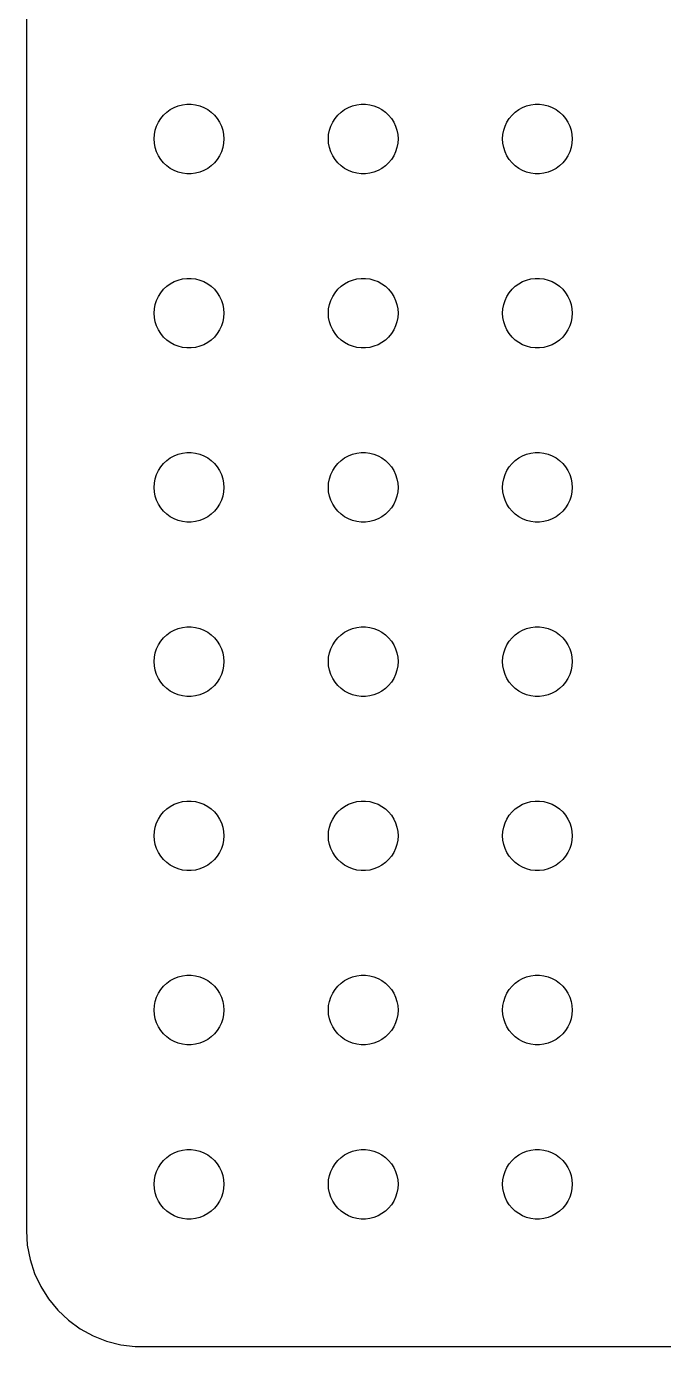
# Model space of a CAD drawing. Header units: metres. Extents: x -120 to 120, y -119 to 119.
# Drawn here: x -119.5 to -92.1, y -119.5 to -62.7 of the extents above; entities that cross this region are included whole.
import ezdxf

# ---------------------------------------------------------------- set-up
doc = ezdxf.new("R2010")
doc.units = ezdxf.units.M

msp = doc.modelspace()

# ---------------------------------------------------------------- linework, layer by layer
for p, q in [((-119.5, 114.5), (-119.5, -114.5)), ((-113.714, -66.6183), (-113.593, -66.4732)), ((-113.593, -66.4732), (-113.456, -66.3442)), ((-113.456, -66.3442), (-113.304, -66.2335)), ((-113.304, -66.2335), (-113.139, -66.1428)), ((-113.139, -66.1428), (-112.964, -66.0734)), ((-112.964, -66.0734), (-112.781, -66.0266)), ((-112.781, -66.0266), (-112.594, -66.003)), ((-112.594, -66.003), (-112.406, -66.003)), ((-112.406, -66.003), (-112.219, -66.0266)), ((-112.219, -66.0266), (-112.036, -66.0734)), ((-112.036, -66.0734), (-111.861, -66.1428)), ((-111.861, -66.1428), (-111.696, -66.2335)), ((-111.696, -66.2335), (-111.544, -66.3442)), ((-111.544, -66.3442), (-111.407, -66.4732)), ((-111.407, -66.4732), (-111.286, -66.6183)), ((-106.214, -66.6183), (-106.093, -66.4732)), ((-106.093, -66.4732), (-105.956, -66.3442)), ((-105.956, -66.3442), (-105.804, -66.2335)), ((-105.804, -66.2335), (-105.639, -66.1428)), ((-105.639, -66.1428), (-105.464, -66.0734)), ((-105.464, -66.0734), (-105.281, -66.0266)), ((-105.281, -66.0266), (-105.094, -66.003)), ((-105.094, -66.003), (-104.906, -66.003)), ((-104.906, -66.003), (-104.719, -66.0266)), ((-104.719, -66.0266), (-104.536, -66.0734)), ((-104.536, -66.0734), (-104.361, -66.1428)), ((-104.361, -66.1428), (-104.196, -66.2335)), ((-104.196, -66.2335), (-104.044, -66.3442)), ((-104.044, -66.3442), (-103.907, -66.4732)), ((-103.907, -66.4732), (-103.786, -66.6183)), ((-98.7135, -66.6183), (-98.5934, -66.4732)), ((-98.5934, -66.4732), (-98.4561, -66.3442)), ((-98.4561, -66.3442), (-98.3037, -66.2335)), ((-98.3037, -66.2335), (-98.1387, -66.1428)), ((-98.1387, -66.1428), (-97.9635, -66.0734)), ((-97.9635, -66.0734), (-97.7811, -66.0266)), ((-97.7811, -66.0266), (-97.5942, -66.003)), ((-97.5942, -66.003), (-97.4058, -66.003)), ((-97.4058, -66.003), (-97.2189, -66.0266)), ((-97.2189, -66.0266), (-97.0365, -66.0734)), ((-97.0365, -66.0734), (-96.8613, -66.1428)), ((-96.8613, -66.1428), (-96.6963, -66.2335)), ((-96.6963, -66.2335), (-96.5439, -66.3442)), ((-96.5439, -66.3442), (-96.4065, -66.4732)), ((-96.4065, -66.4732), (-96.2865, -66.6183)), ((-113.953, -67.127), (-113.895, -66.9478)), ((-113.895, -66.9478), (-113.814, -66.7774)), ((-113.814, -66.7774), (-113.714, -66.6183)), ((-111.286, -66.6183), (-111.186, -66.7774)), ((-111.186, -66.7774), (-111.105, -66.9478)), ((-111.105, -66.9478), (-111.047, -67.127)), ((-106.453, -67.127), (-106.395, -66.9478)), ((-106.395, -66.9478), (-106.314, -66.7774)), ((-106.314, -66.7774), (-106.214, -66.6183)), ((-103.786, -66.6183), (-103.686, -66.7774)), ((-103.686, -66.7774), (-103.605, -66.9478)), ((-103.605, -66.9478), (-103.547, -67.127)), ((-98.9529, -67.127), (-98.8947, -66.9478)), ((-98.8947, -66.9478), (-98.8145, -66.7774)), ((-98.8145, -66.7774), (-98.7135, -66.6183)), ((-96.2865, -66.6183), (-96.1855, -66.7774)), ((-96.1855, -66.7774), (-96.1053, -66.9478)), ((-96.1053, -66.9478), (-96.0471, -67.127)), ((-114, -67.5), (-113.988, -67.312)), ((-113.988, -67.688), (-114, -67.5)), ((-113.988, -67.312), (-113.953, -67.127)), ((-111.047, -67.127), (-111.012, -67.312)), ((-111.012, -67.312), (-111, -67.5)), ((-111, -67.5), (-111.012, -67.688)), ((-106.5, -67.5), (-106.488, -67.312)), ((-106.488, -67.688), (-106.5, -67.5)), ((-106.488, -67.312), (-106.453, -67.127)), ((-103.547, -67.127), (-103.512, -67.312)), ((-103.512, -67.312), (-103.5, -67.5)), ((-103.5, -67.5), (-103.512, -67.688)), ((-99, -67.5), (-98.9882, -67.312)), ((-98.9882, -67.688), (-99, -67.5)), ((-98.9882, -67.312), (-98.9529, -67.127)), ((-96.0471, -67.127), (-96.0118, -67.312)), ((-96.0118, -67.312), (-96, -67.5)), ((-96, -67.5), (-96.0118, -67.688)), ((-113.953, -67.873), (-113.988, -67.688)), ((-113.895, -68.0522), (-113.953, -67.873)), ((-113.814, -68.2226), (-113.895, -68.0522)), ((-111.105, -68.0522), (-111.186, -68.2226)), ((-111.047, -67.873), (-111.105, -68.0522)), ((-111.012, -67.688), (-111.047, -67.873)), ((-106.453, -67.873), (-106.488, -67.688)), ((-106.395, -68.0522), (-106.453, -67.873)), ((-106.314, -68.2226), (-106.395, -68.0522)), ((-103.605, -68.0522), (-103.686, -68.2226)), ((-103.547, -67.873), (-103.605, -68.0522)), ((-103.512, -67.688), (-103.547, -67.873)), ((-98.9529, -67.873), (-98.9882, -67.688)), ((-98.8947, -68.0522), (-98.9529, -67.873)), ((-98.8145, -68.2226), (-98.8947, -68.0522)), ((-96.1053, -68.0522), (-96.1855, -68.2226)), ((-96.0471, -67.873), (-96.1053, -68.0522)), ((-96.0118, -67.688), (-96.0471, -67.873)), ((-113.714, -68.3817), (-113.814, -68.2226)), ((-113.593, -68.5268), (-113.714, -68.3817)), ((-113.456, -68.6558), (-113.593, -68.5268)), ((-113.304, -68.7665), (-113.456, -68.6558)), ((-113.139, -68.8572), (-113.304, -68.7665)), ((-111.696, -68.7665), (-111.861, -68.8572)), ((-111.544, -68.6558), (-111.696, -68.7665)), ((-111.407, -68.5268), (-111.544, -68.6558)), ((-111.286, -68.3817), (-111.407, -68.5268)), ((-111.186, -68.2226), (-111.286, -68.3817)), ((-106.214, -68.3817), (-106.314, -68.2226)), ((-106.093, -68.5268), (-106.214, -68.3817)), ((-105.956, -68.6558), (-106.093, -68.5268)), ((-105.804, -68.7665), (-105.956, -68.6558)), ((-105.639, -68.8572), (-105.804, -68.7665)), ((-104.196, -68.7665), (-104.361, -68.8572)), ((-104.044, -68.6558), (-104.196, -68.7665)), ((-103.907, -68.5268), (-104.044, -68.6558)), ((-103.786, -68.3817), (-103.907, -68.5268)), ((-103.686, -68.2226), (-103.786, -68.3817)), ((-98.7135, -68.3817), (-98.8145, -68.2226)), ((-98.5934, -68.5268), (-98.7135, -68.3817)), ((-98.4561, -68.6558), (-98.5934, -68.5268)), ((-98.3037, -68.7665), (-98.4561, -68.6558)), ((-98.1387, -68.8572), (-98.3037, -68.7665)), ((-96.6963, -68.7665), (-96.8613, -68.8572)), ((-96.5439, -68.6558), (-96.6963, -68.7665)), ((-96.4065, -68.5268), (-96.5439, -68.6558)), ((-96.2865, -68.3817), (-96.4065, -68.5268)), ((-96.1855, -68.2226), (-96.2865, -68.3817)), ((-112.964, -68.9266), (-113.139, -68.8572)), ((-112.781, -68.9734), (-112.964, -68.9266)), ((-112.594, -68.997), (-112.781, -68.9734)), ((-112.406, -68.997), (-112.594, -68.997)), ((-112.219, -68.9734), (-112.406, -68.997)), ((-112.036, -68.9266), (-112.219, -68.9734)), ((-111.861, -68.8572), (-112.036, -68.9266)), ((-105.464, -68.9266), (-105.639, -68.8572)), ((-105.281, -68.9734), (-105.464, -68.9266)), ((-105.094, -68.997), (-105.281, -68.9734)), ((-104.906, -68.997), (-105.094, -68.997)), ((-104.719, -68.9734), (-104.906, -68.997)), ((-104.536, -68.9266), (-104.719, -68.9734)), ((-104.361, -68.8572), (-104.536, -68.9266)), ((-97.9635, -68.9266), (-98.1387, -68.8572)), ((-97.7811, -68.9734), (-97.9635, -68.9266)), ((-97.5942, -68.997), (-97.7811, -68.9734)), ((-97.4058, -68.997), (-97.5942, -68.997)), ((-97.2189, -68.9734), (-97.4058, -68.997)), ((-97.0365, -68.9266), (-97.2189, -68.9734)), ((-96.8613, -68.8572), (-97.0365, -68.9266)), ((-113.593, -73.9732), (-113.456, -73.8442)), ((-113.456, -73.8442), (-113.304, -73.7335)), ((-113.304, -73.7335), (-113.139, -73.6428)), ((-113.139, -73.6428), (-112.964, -73.5734)), ((-112.964, -73.5734), (-112.781, -73.5266)), ((-112.781, -73.5266), (-112.594, -73.503)), ((-112.594, -73.503), (-112.406, -73.503)), ((-112.406, -73.503), (-112.219, -73.5266)), ((-112.219, -73.5266), (-112.036, -73.5734)), ((-112.036, -73.5734), (-111.861, -73.6428)), ((-111.861, -73.6428), (-111.696, -73.7335)), ((-111.696, -73.7335), (-111.544, -73.8442)), ((-111.544, -73.8442), (-111.407, -73.9732)), ((-106.093, -73.9732), (-105.956, -73.8442)), ((-105.956, -73.8442), (-105.804, -73.7335)), ((-105.804, -73.7335), (-105.639, -73.6428)), ((-105.639, -73.6428), (-105.464, -73.5734)), ((-105.464, -73.5734), (-105.281, -73.5266)), ((-105.281, -73.5266), (-105.094, -73.503)), ((-105.094, -73.503), (-104.906, -73.503)), ((-104.906, -73.503), (-104.719, -73.5266)), ((-104.719, -73.5266), (-104.536, -73.5734)), ((-104.536, -73.5734), (-104.361, -73.6428)), ((-104.361, -73.6428), (-104.196, -73.7335)), ((-104.196, -73.7335), (-104.044, -73.8442)), ((-104.044, -73.8442), (-103.907, -73.9732)), ((-98.5934, -73.9732), (-98.4561, -73.8442)), ((-98.4561, -73.8442), (-98.3037, -73.7335)), ((-98.3037, -73.7335), (-98.1387, -73.6428)), ((-98.1387, -73.6428), (-97.9635, -73.5734)), ((-97.9635, -73.5734), (-97.7811, -73.5266)), ((-97.7811, -73.5266), (-97.5942, -73.503)), ((-97.5942, -73.503), (-97.4058, -73.503)), ((-97.4058, -73.503), (-97.2189, -73.5266)), ((-97.2189, -73.5266), (-97.0365, -73.5734)), ((-97.0365, -73.5734), (-96.8613, -73.6428)), ((-96.8613, -73.6428), (-96.6963, -73.7335)), ((-96.6963, -73.7335), (-96.5439, -73.8442)), ((-96.5439, -73.8442), (-96.4065, -73.9732)), ((-113.953, -74.627), (-113.895, -74.4478)), ((-113.895, -74.4478), (-113.814, -74.2774)), ((-113.814, -74.2774), (-113.714, -74.1183)), ((-113.714, -74.1183), (-113.593, -73.9732)), ((-111.407, -73.9732), (-111.286, -74.1183)), ((-111.286, -74.1183), (-111.186, -74.2774)), ((-111.186, -74.2774), (-111.105, -74.4478)), ((-111.105, -74.4478), (-111.047, -74.627)), ((-106.453, -74.627), (-106.395, -74.4478)), ((-106.395, -74.4478), (-106.314, -74.2774)), ((-106.314, -74.2774), (-106.214, -74.1183)), ((-106.214, -74.1183), (-106.093, -73.9732)), ((-103.907, -73.9732), (-103.786, -74.1183)), ((-103.786, -74.1183), (-103.686, -74.2774)), ((-103.686, -74.2774), (-103.605, -74.4478)), ((-103.605, -74.4478), (-103.547, -74.627)), ((-98.9529, -74.627), (-98.8947, -74.4478)), ((-98.8947, -74.4478), (-98.8145, -74.2774)), ((-98.8145, -74.2774), (-98.7135, -74.1183)), ((-98.7135, -74.1183), (-98.5934, -73.9732)), ((-96.4065, -73.9732), (-96.2865, -74.1183)), ((-96.2865, -74.1183), (-96.1855, -74.2774)), ((-96.1855, -74.2774), (-96.1053, -74.4478)), ((-96.1053, -74.4478), (-96.0471, -74.627)), ((-114, -75), (-113.988, -74.812)), ((-113.988, -75.188), (-114, -75)), ((-113.988, -74.812), (-113.953, -74.627)), ((-111.047, -74.627), (-111.012, -74.812)), ((-111.012, -74.812), (-111, -75)), ((-111, -75), (-111.012, -75.188)), ((-106.5, -75), (-106.488, -74.812)), ((-106.488, -75.188), (-106.5, -75)), ((-106.488, -74.812), (-106.453, -74.627)), ((-103.547, -74.627), (-103.512, -74.812)), ((-103.512, -74.812), (-103.5, -75)), ((-103.5, -75), (-103.512, -75.188)), ((-99, -75), (-98.9882, -74.812)), ((-98.9882, -75.188), (-99, -75)), ((-98.9882, -74.812), (-98.9529, -74.627)), ((-96.0471, -74.627), (-96.0118, -74.812)), ((-96.0118, -74.812), (-96, -75)), ((-96, -75), (-96.0118, -75.188)), ((-113.953, -75.373), (-113.988, -75.188)), ((-113.895, -75.5522), (-113.953, -75.373)), ((-113.814, -75.7226), (-113.895, -75.5522)), ((-111.105, -75.5522), (-111.186, -75.7226)), ((-111.047, -75.373), (-111.105, -75.5522)), ((-111.012, -75.188), (-111.047, -75.373)), ((-106.453, -75.373), (-106.488, -75.188)), ((-106.395, -75.5522), (-106.453, -75.373)), ((-106.314, -75.7226), (-106.395, -75.5522)), ((-103.605, -75.5522), (-103.686, -75.7226)), ((-103.547, -75.373), (-103.605, -75.5522)), ((-103.512, -75.188), (-103.547, -75.373)), ((-98.9529, -75.373), (-98.9882, -75.188)), ((-98.8947, -75.5522), (-98.9529, -75.373)), ((-98.8145, -75.7226), (-98.8947, -75.5522)), ((-96.1053, -75.5522), (-96.1855, -75.7226)), ((-96.0471, -75.373), (-96.1053, -75.5522)), ((-96.0118, -75.188), (-96.0471, -75.373)), ((-113.714, -75.8817), (-113.814, -75.7226)), ((-113.593, -76.0268), (-113.714, -75.8817)), ((-113.456, -76.1558), (-113.593, -76.0268)), ((-113.304, -76.2665), (-113.456, -76.1558)), ((-111.544, -76.1558), (-111.696, -76.2665)), ((-111.407, -76.0268), (-111.544, -76.1558)), ((-111.286, -75.8817), (-111.407, -76.0268)), ((-111.186, -75.7226), (-111.286, -75.8817)), ((-106.214, -75.8817), (-106.314, -75.7226)), ((-106.093, -76.0268), (-106.214, -75.8817)), ((-105.956, -76.1558), (-106.093, -76.0268)), ((-105.804, -76.2665), (-105.956, -76.1558)), ((-104.044, -76.1558), (-104.196, -76.2665)), ((-103.907, -76.0268), (-104.044, -76.1558)), ((-103.786, -75.8817), (-103.907, -76.0268)), ((-103.686, -75.7226), (-103.786, -75.8817)), ((-98.7135, -75.8817), (-98.8145, -75.7226)), ((-98.5934, -76.0268), (-98.7135, -75.8817)), ((-98.4561, -76.1558), (-98.5934, -76.0268)), ((-98.3037, -76.2665), (-98.4561, -76.1558)), ((-96.5439, -76.1558), (-96.6963, -76.2665)), ((-96.4065, -76.0268), (-96.5439, -76.1558)), ((-96.2865, -75.8817), (-96.4065, -76.0268)), ((-96.1855, -75.7226), (-96.2865, -75.8817)), ((-113.139, -76.3572), (-113.304, -76.2665)), ((-112.964, -76.4266), (-113.139, -76.3572)), ((-112.781, -76.4734), (-112.964, -76.4266)), ((-112.594, -76.497), (-112.781, -76.4734)), ((-112.406, -76.497), (-112.594, -76.497)), ((-112.219, -76.4734), (-112.406, -76.497)), ((-112.036, -76.4266), (-112.219, -76.4734)), ((-111.861, -76.3572), (-112.036, -76.4266)), ((-111.696, -76.2665), (-111.861, -76.3572)), ((-105.639, -76.3572), (-105.804, -76.2665)), ((-105.464, -76.4266), (-105.639, -76.3572)), ((-105.281, -76.4734), (-105.464, -76.4266)), ((-105.094, -76.497), (-105.281, -76.4734)), ((-104.906, -76.497), (-105.094, -76.497)), ((-104.719, -76.4734), (-104.906, -76.497)), ((-104.536, -76.4266), (-104.719, -76.4734)), ((-104.361, -76.3572), (-104.536, -76.4266)), ((-104.196, -76.2665), (-104.361, -76.3572)), ((-98.1387, -76.3572), (-98.3037, -76.2665)), ((-97.9635, -76.4266), (-98.1387, -76.3572)), ((-97.7811, -76.4734), (-97.9635, -76.4266)), ((-97.5942, -76.497), (-97.7811, -76.4734)), ((-97.4058, -76.497), (-97.5942, -76.497)), ((-97.2189, -76.4734), (-97.4058, -76.497)), ((-97.0365, -76.4266), (-97.2189, -76.4734)), ((-96.8613, -76.3572), (-97.0365, -76.4266)), ((-96.6963, -76.2665), (-96.8613, -76.3572)), ((-113.456, -81.3442), (-113.304, -81.2335)), ((-113.304, -81.2335), (-113.139, -81.1428)), ((-113.139, -81.1428), (-112.964, -81.0734)), ((-112.964, -81.0734), (-112.781, -81.0266)), ((-112.781, -81.0266), (-112.594, -81.003)), ((-112.594, -81.003), (-112.406, -81.003)), ((-112.406, -81.003), (-112.219, -81.0266)), ((-112.219, -81.0266), (-112.036, -81.0734)), ((-112.036, -81.0734), (-111.861, -81.1428)), ((-111.861, -81.1428), (-111.696, -81.2335)), ((-111.696, -81.2335), (-111.544, -81.3442)), ((-105.956, -81.3442), (-105.804, -81.2335)), ((-105.804, -81.2335), (-105.639, -81.1428)), ((-105.639, -81.1428), (-105.464, -81.0734)), ((-105.464, -81.0734), (-105.281, -81.0266)), ((-105.281, -81.0266), (-105.094, -81.003)), ((-105.094, -81.003), (-104.906, -81.003)), ((-104.906, -81.003), (-104.719, -81.0266)), ((-104.719, -81.0266), (-104.536, -81.0734)), ((-104.536, -81.0734), (-104.361, -81.1428)), ((-104.361, -81.1428), (-104.196, -81.2335)), ((-104.196, -81.2335), (-104.044, -81.3442)), ((-98.4561, -81.3442), (-98.3037, -81.2335)), ((-98.3037, -81.2335), (-98.1387, -81.1428)), ((-98.1387, -81.1428), (-97.9635, -81.0734)), ((-97.9635, -81.0734), (-97.7811, -81.0266)), ((-97.7811, -81.0266), (-97.5942, -81.003)), ((-97.5942, -81.003), (-97.4058, -81.003)), ((-97.4058, -81.003), (-97.2189, -81.0266)), ((-97.2189, -81.0266), (-97.0365, -81.0734)), ((-97.0365, -81.0734), (-96.8613, -81.1428)), ((-96.8613, -81.1428), (-96.6963, -81.2335)), ((-96.6963, -81.2335), (-96.5439, -81.3442)), ((-113.895, -81.9478), (-113.814, -81.7774)), ((-113.814, -81.7774), (-113.714, -81.6183)), ((-113.714, -81.6183), (-113.593, -81.4732)), ((-113.593, -81.4732), (-113.456, -81.3442)), ((-111.544, -81.3442), (-111.407, -81.4732)), ((-111.407, -81.4732), (-111.286, -81.6183)), ((-111.286, -81.6183), (-111.186, -81.7774)), ((-111.186, -81.7774), (-111.105, -81.9478)), ((-106.395, -81.9478), (-106.314, -81.7774)), ((-106.314, -81.7774), (-106.214, -81.6183)), ((-106.214, -81.6183), (-106.093, -81.4732)), ((-106.093, -81.4732), (-105.956, -81.3442)), ((-104.044, -81.3442), (-103.907, -81.4732)), ((-103.907, -81.4732), (-103.786, -81.6183)), ((-103.786, -81.6183), (-103.686, -81.7774)), ((-103.686, -81.7774), (-103.605, -81.9478)), ((-98.8947, -81.9478), (-98.8145, -81.7774)), ((-98.8145, -81.7774), (-98.7135, -81.6183)), ((-98.7135, -81.6183), (-98.5934, -81.4732)), ((-98.5934, -81.4732), (-98.4561, -81.3442)), ((-96.5439, -81.3442), (-96.4065, -81.4732)), ((-96.4065, -81.4732), (-96.2865, -81.6183)), ((-96.2865, -81.6183), (-96.1855, -81.7774)), ((-96.1855, -81.7774), (-96.1053, -81.9478)), ((-114, -82.5), (-113.988, -82.312)), ((-113.988, -82.312), (-113.953, -82.127)), ((-113.953, -82.127), (-113.895, -81.9478)), ((-111.105, -81.9478), (-111.047, -82.127)), ((-111.047, -82.127), (-111.012, -82.312)), ((-111.012, -82.312), (-111, -82.5)), ((-106.5, -82.5), (-106.488, -82.312)), ((-106.488, -82.312), (-106.453, -82.127)), ((-106.453, -82.127), (-106.395, -81.9478)), ((-103.605, -81.9478), (-103.547, -82.127)), ((-103.547, -82.127), (-103.512, -82.312)), ((-103.512, -82.312), (-103.5, -82.5)), ((-99, -82.5), (-98.9882, -82.312)), ((-98.9882, -82.312), (-98.9529, -82.127)), ((-98.9529, -82.127), (-98.8947, -81.9478)), ((-96.1053, -81.9478), (-96.0471, -82.127)), ((-96.0471, -82.127), (-96.0118, -82.312)), ((-96.0118, -82.312), (-96, -82.5)), ((-113.988, -82.688), (-114, -82.5)), ((-113.953, -82.873), (-113.988, -82.688)), ((-113.895, -83.0522), (-113.953, -82.873)), ((-111.047, -82.873), (-111.105, -83.0522)), ((-111.012, -82.688), (-111.047, -82.873)), ((-111, -82.5), (-111.012, -82.688)), ((-106.488, -82.688), (-106.5, -82.5)), ((-106.453, -82.873), (-106.488, -82.688)), ((-106.395, -83.0522), (-106.453, -82.873)), ((-103.547, -82.873), (-103.605, -83.0522)), ((-103.512, -82.688), (-103.547, -82.873)), ((-103.5, -82.5), (-103.512, -82.688)), ((-98.9882, -82.688), (-99, -82.5)), ((-98.9529, -82.873), (-98.9882, -82.688)), ((-98.8947, -83.0522), (-98.9529, -82.873)), ((-96.0471, -82.873), (-96.1053, -83.0522)), ((-96.0118, -82.688), (-96.0471, -82.873)), ((-96, -82.5), (-96.0118, -82.688)), ((-113.814, -83.2226), (-113.895, -83.0522)), ((-113.714, -83.3817), (-113.814, -83.2226)), ((-113.593, -83.5268), (-113.714, -83.3817)), ((-113.456, -83.6558), (-113.593, -83.5268)), ((-111.407, -83.5268), (-111.544, -83.6558)), ((-111.286, -83.3817), (-111.407, -83.5268)), ((-111.186, -83.2226), (-111.286, -83.3817)), ((-111.105, -83.0522), (-111.186, -83.2226)), ((-106.314, -83.2226), (-106.395, -83.0522)), ((-106.214, -83.3817), (-106.314, -83.2226)), ((-106.093, -83.5268), (-106.214, -83.3817)), ((-105.956, -83.6558), (-106.093, -83.5268)), ((-103.907, -83.5268), (-104.044, -83.6558)), ((-103.786, -83.3817), (-103.907, -83.5268)), ((-103.686, -83.2226), (-103.786, -83.3817)), ((-103.605, -83.0522), (-103.686, -83.2226)), ((-98.8145, -83.2226), (-98.8947, -83.0522)), ((-98.7135, -83.3817), (-98.8145, -83.2226)), ((-98.5934, -83.5268), (-98.7135, -83.3817)), ((-98.4561, -83.6558), (-98.5934, -83.5268)), ((-96.4065, -83.5268), (-96.5439, -83.6558)), ((-96.2865, -83.3817), (-96.4065, -83.5268)), ((-96.1855, -83.2226), (-96.2865, -83.3817)), ((-96.1053, -83.0522), (-96.1855, -83.2226)), ((-113.304, -83.7665), (-113.456, -83.6558)), ((-113.139, -83.8572), (-113.304, -83.7665)), ((-112.964, -83.9266), (-113.139, -83.8572)), ((-112.781, -83.9734), (-112.964, -83.9266)), ((-112.594, -83.997), (-112.781, -83.9734)), ((-112.406, -83.997), (-112.594, -83.997)), ((-112.219, -83.9734), (-112.406, -83.997)), ((-112.036, -83.9266), (-112.219, -83.9734)), ((-111.861, -83.8572), (-112.036, -83.9266)), ((-111.696, -83.7665), (-111.861, -83.8572)), ((-111.544, -83.6558), (-111.696, -83.7665)), ((-105.804, -83.7665), (-105.956, -83.6558)), ((-105.639, -83.8572), (-105.804, -83.7665)), ((-105.464, -83.9266), (-105.639, -83.8572)), ((-105.281, -83.9734), (-105.464, -83.9266)), ((-105.094, -83.997), (-105.281, -83.9734)), ((-104.906, -83.997), (-105.094, -83.997)), ((-104.719, -83.9734), (-104.906, -83.997)), ((-104.536, -83.9266), (-104.719, -83.9734)), ((-104.361, -83.8572), (-104.536, -83.9266)), ((-104.196, -83.7665), (-104.361, -83.8572)), ((-104.044, -83.6558), (-104.196, -83.7665)), ((-98.3037, -83.7665), (-98.4561, -83.6558)), ((-98.1387, -83.8572), (-98.3037, -83.7665)), ((-97.9635, -83.9266), (-98.1387, -83.8572)), ((-97.7811, -83.9734), (-97.9635, -83.9266)), ((-97.5942, -83.997), (-97.7811, -83.9734)), ((-97.4058, -83.997), (-97.5942, -83.997)), ((-97.2189, -83.9734), (-97.4058, -83.997)), ((-97.0365, -83.9266), (-97.2189, -83.9734)), ((-96.8613, -83.8572), (-97.0365, -83.9266)), ((-96.6963, -83.7665), (-96.8613, -83.8572)), ((-96.5439, -83.6558), (-96.6963, -83.7665)), ((-113.304, -88.7335), (-113.139, -88.6428)), ((-113.139, -88.6428), (-112.964, -88.5734)), ((-112.964, -88.5734), (-112.781, -88.5266)), ((-112.781, -88.5266), (-112.594, -88.503)), ((-112.594, -88.503), (-112.406, -88.503)), ((-112.406, -88.503), (-112.219, -88.5266)), ((-112.219, -88.5266), (-112.036, -88.5734)), ((-112.036, -88.5734), (-111.861, -88.6428)), ((-111.861, -88.6428), (-111.696, -88.7335)), ((-105.804, -88.7335), (-105.639, -88.6428)), ((-105.639, -88.6428), (-105.464, -88.5734)), ((-105.464, -88.5734), (-105.281, -88.5266)), ((-105.281, -88.5266), (-105.094, -88.503)), ((-105.094, -88.503), (-104.906, -88.503)), ((-104.906, -88.503), (-104.719, -88.5266)), ((-104.719, -88.5266), (-104.536, -88.5734)), ((-104.536, -88.5734), (-104.361, -88.6428)), ((-104.361, -88.6428), (-104.196, -88.7335)), ((-98.3037, -88.7335), (-98.1387, -88.6428)), ((-98.1387, -88.6428), (-97.9635, -88.5734)), ((-97.9635, -88.5734), (-97.7811, -88.5266)), ((-97.7811, -88.5266), (-97.5942, -88.503)), ((-97.5942, -88.503), (-97.4058, -88.503)), ((-97.4058, -88.503), (-97.2189, -88.5266)), ((-97.2189, -88.5266), (-97.0365, -88.5734)), ((-97.0365, -88.5734), (-96.8613, -88.6428)), ((-96.8613, -88.6428), (-96.6963, -88.7335)), ((-113.814, -89.2774), (-113.714, -89.1183)), ((-113.714, -89.1183), (-113.593, -88.9732)), ((-113.593, -88.9732), (-113.456, -88.8442)), ((-113.456, -88.8442), (-113.304, -88.7335)), ((-111.696, -88.7335), (-111.544, -88.8442)), ((-111.544, -88.8442), (-111.407, -88.9732)), ((-111.407, -88.9732), (-111.286, -89.1183)), ((-111.286, -89.1183), (-111.186, -89.2774)), ((-106.314, -89.2774), (-106.214, -89.1183)), ((-106.214, -89.1183), (-106.093, -88.9732)), ((-106.093, -88.9732), (-105.956, -88.8442)), ((-105.956, -88.8442), (-105.804, -88.7335)), ((-104.196, -88.7335), (-104.044, -88.8442)), ((-104.044, -88.8442), (-103.907, -88.9732)), ((-103.907, -88.9732), (-103.786, -89.1183)), ((-103.786, -89.1183), (-103.686, -89.2774)), ((-98.8145, -89.2774), (-98.7135, -89.1183)), ((-98.7135, -89.1183), (-98.5934, -88.9732)), ((-98.5934, -88.9732), (-98.4561, -88.8442)), ((-98.4561, -88.8442), (-98.3037, -88.7335)), ((-96.6963, -88.7335), (-96.5439, -88.8442)), ((-96.5439, -88.8442), (-96.4065, -88.9732)), ((-96.4065, -88.9732), (-96.2865, -89.1183)), ((-96.2865, -89.1183), (-96.1855, -89.2774)), ((-113.988, -89.812), (-113.953, -89.627)), ((-113.953, -89.627), (-113.895, -89.4478)), ((-113.895, -89.4478), (-113.814, -89.2774)), ((-111.186, -89.2774), (-111.105, -89.4478)), ((-111.105, -89.4478), (-111.047, -89.627)), ((-111.047, -89.627), (-111.012, -89.812)), ((-106.488, -89.812), (-106.453, -89.627)), ((-106.453, -89.627), (-106.395, -89.4478)), ((-106.395, -89.4478), (-106.314, -89.2774)), ((-103.686, -89.2774), (-103.605, -89.4478)), ((-103.605, -89.4478), (-103.547, -89.627)), ((-103.547, -89.627), (-103.512, -89.812)), ((-98.9882, -89.812), (-98.9529, -89.627)), ((-98.9529, -89.627), (-98.8947, -89.4478)), ((-98.8947, -89.4478), (-98.8145, -89.2774)), ((-96.1855, -89.2774), (-96.1053, -89.4478)), ((-96.1053, -89.4478), (-96.0471, -89.627)), ((-96.0471, -89.627), (-96.0118, -89.812)), ((-114, -90), (-113.988, -89.812)), ((-113.988, -90.188), (-114, -90)), ((-113.953, -90.373), (-113.988, -90.188)), ((-111.012, -90.188), (-111.047, -90.373)), ((-111.012, -89.812), (-111, -90)), ((-111, -90), (-111.012, -90.188)), ((-106.5, -90), (-106.488, -89.812)), ((-106.488, -90.188), (-106.5, -90)), ((-106.453, -90.373), (-106.488, -90.188)), ((-103.512, -90.188), (-103.547, -90.373)), ((-103.512, -89.812), (-103.5, -90)), ((-103.5, -90), (-103.512, -90.188)), ((-99, -90), (-98.9882, -89.812)), ((-98.9882, -90.188), (-99, -90)), ((-98.9529, -90.373), (-98.9882, -90.188)), ((-96.0118, -90.188), (-96.0471, -90.373)), ((-96.0118, -89.812), (-96, -90)), ((-96, -90), (-96.0118, -90.188)), ((-113.895, -90.5522), (-113.953, -90.373)), ((-113.814, -90.7226), (-113.895, -90.5522)), ((-113.714, -90.8817), (-113.814, -90.7226)), ((-113.593, -91.0268), (-113.714, -90.8817)), ((-111.286, -90.8817), (-111.407, -91.0268)), ((-111.186, -90.7226), (-111.286, -90.8817)), ((-111.105, -90.5522), (-111.186, -90.7226)), ((-111.047, -90.373), (-111.105, -90.5522)), ((-106.395, -90.5522), (-106.453, -90.373)), ((-106.314, -90.7226), (-106.395, -90.5522)), ((-106.214, -90.8817), (-106.314, -90.7226)), ((-106.093, -91.0268), (-106.214, -90.8817)), ((-103.786, -90.8817), (-103.907, -91.0268)), ((-103.686, -90.7226), (-103.786, -90.8817)), ((-103.605, -90.5522), (-103.686, -90.7226)), ((-103.547, -90.373), (-103.605, -90.5522)), ((-98.8947, -90.5522), (-98.9529, -90.373)), ((-98.8145, -90.7226), (-98.8947, -90.5522)), ((-98.7135, -90.8817), (-98.8145, -90.7226)), ((-98.5934, -91.0268), (-98.7135, -90.8817)), ((-96.2865, -90.8817), (-96.4065, -91.0268)), ((-96.1855, -90.7226), (-96.2865, -90.8817)), ((-96.1053, -90.5522), (-96.1855, -90.7226)), ((-96.0471, -90.373), (-96.1053, -90.5522)), ((-113.456, -91.1558), (-113.593, -91.0268)), ((-113.304, -91.2665), (-113.456, -91.1558)), ((-113.139, -91.3572), (-113.304, -91.2665)), ((-112.964, -91.4266), (-113.139, -91.3572)), ((-112.781, -91.4734), (-112.964, -91.4266)), ((-112.594, -91.497), (-112.781, -91.4734)), ((-112.406, -91.497), (-112.594, -91.497)), ((-112.219, -91.4734), (-112.406, -91.497)), ((-112.036, -91.4266), (-112.219, -91.4734)), ((-111.861, -91.3572), (-112.036, -91.4266)), ((-111.696, -91.2665), (-111.861, -91.3572)), ((-111.544, -91.1558), (-111.696, -91.2665)), ((-111.407, -91.0268), (-111.544, -91.1558)), ((-105.956, -91.1558), (-106.093, -91.0268)), ((-105.804, -91.2665), (-105.956, -91.1558)), ((-105.639, -91.3572), (-105.804, -91.2665)), ((-105.464, -91.4266), (-105.639, -91.3572)), ((-105.281, -91.4734), (-105.464, -91.4266)), ((-105.094, -91.497), (-105.281, -91.4734)), ((-104.906, -91.497), (-105.094, -91.497)), ((-104.719, -91.4734), (-104.906, -91.497)), ((-104.536, -91.4266), (-104.719, -91.4734)), ((-104.361, -91.3572), (-104.536, -91.4266)), ((-104.196, -91.2665), (-104.361, -91.3572)), ((-104.044, -91.1558), (-104.196, -91.2665)), ((-103.907, -91.0268), (-104.044, -91.1558)), ((-98.4561, -91.1558), (-98.5934, -91.0268)), ((-98.3037, -91.2665), (-98.4561, -91.1558)), ((-98.1387, -91.3572), (-98.3037, -91.2665)), ((-97.9635, -91.4266), (-98.1387, -91.3572)), ((-97.7811, -91.4734), (-97.9635, -91.4266)), ((-97.5942, -91.497), (-97.7811, -91.4734)), ((-97.4058, -91.497), (-97.5942, -91.497)), ((-97.2189, -91.4734), (-97.4058, -91.497)), ((-97.0365, -91.4266), (-97.2189, -91.4734)), ((-96.8613, -91.3572), (-97.0365, -91.4266)), ((-96.6963, -91.2665), (-96.8613, -91.3572)), ((-96.5439, -91.1558), (-96.6963, -91.2665)), ((-96.4065, -91.0268), (-96.5439, -91.1558)), ((-112.964, -96.0734), (-112.781, -96.0266)), ((-112.781, -96.0266), (-112.594, -96.003)), ((-112.594, -96.003), (-112.406, -96.003)), ((-112.406, -96.003), (-112.219, -96.0266)), ((-112.219, -96.0266), (-112.036, -96.0734)), ((-105.464, -96.0734), (-105.281, -96.0266)), ((-105.281, -96.0266), (-105.094, -96.003)), ((-105.094, -96.003), (-104.906, -96.003)), ((-104.906, -96.003), (-104.719, -96.0266)), ((-104.719, -96.0266), (-104.536, -96.0734)), ((-97.9635, -96.0734), (-97.7811, -96.0266)), ((-97.7811, -96.0266), (-97.5942, -96.003)), ((-97.5942, -96.003), (-97.4058, -96.003)), ((-97.4058, -96.003), (-97.2189, -96.0266)), ((-97.2189, -96.0266), (-97.0365, -96.0734)), ((-113.814, -96.7774), (-113.714, -96.6183)), ((-113.714, -96.6183), (-113.593, -96.4732)), ((-113.593, -96.4732), (-113.456, -96.3442)), ((-113.456, -96.3442), (-113.304, -96.2335)), ((-113.304, -96.2335), (-113.139, -96.1428)), ((-113.139, -96.1428), (-112.964, -96.0734)), ((-112.036, -96.0734), (-111.861, -96.1428)), ((-111.861, -96.1428), (-111.696, -96.2335)), ((-111.696, -96.2335), (-111.544, -96.3442)), ((-111.544, -96.3442), (-111.407, -96.4732)), ((-111.407, -96.4732), (-111.286, -96.6183)), ((-111.286, -96.6183), (-111.186, -96.7774)), ((-106.314, -96.7774), (-106.214, -96.6183)), ((-106.214, -96.6183), (-106.093, -96.4732)), ((-106.093, -96.4732), (-105.956, -96.3442)), ((-105.956, -96.3442), (-105.804, -96.2335)), ((-105.804, -96.2335), (-105.639, -96.1428)), ((-105.639, -96.1428), (-105.464, -96.0734)), ((-104.536, -96.0734), (-104.361, -96.1428)), ((-104.361, -96.1428), (-104.196, -96.2335)), ((-104.196, -96.2335), (-104.044, -96.3442)), ((-104.044, -96.3442), (-103.907, -96.4732)), ((-103.907, -96.4732), (-103.786, -96.6183)), ((-103.786, -96.6183), (-103.686, -96.7774)), ((-98.8145, -96.7774), (-98.7135, -96.6183)), ((-98.7135, -96.6183), (-98.5934, -96.4732)), ((-98.5934, -96.4732), (-98.4561, -96.3442)), ((-98.4561, -96.3442), (-98.3037, -96.2335)), ((-98.3037, -96.2335), (-98.1387, -96.1428)), ((-98.1387, -96.1428), (-97.9635, -96.0734)), ((-97.0365, -96.0734), (-96.8613, -96.1428)), ((-96.8613, -96.1428), (-96.6963, -96.2335)), ((-96.6963, -96.2335), (-96.5439, -96.3442)), ((-96.5439, -96.3442), (-96.4065, -96.4732)), ((-96.4065, -96.4732), (-96.2865, -96.6183)), ((-96.2865, -96.6183), (-96.1855, -96.7774)), ((-113.988, -97.312), (-113.953, -97.127)), ((-113.953, -97.127), (-113.895, -96.9478)), ((-113.895, -96.9478), (-113.814, -96.7774)), ((-111.186, -96.7774), (-111.105, -96.9478)), ((-111.105, -96.9478), (-111.047, -97.127)), ((-111.047, -97.127), (-111.012, -97.312)), ((-106.488, -97.312), (-106.453, -97.127)), ((-106.453, -97.127), (-106.395, -96.9478)), ((-106.395, -96.9478), (-106.314, -96.7774)), ((-103.686, -96.7774), (-103.605, -96.9478)), ((-103.605, -96.9478), (-103.547, -97.127)), ((-103.547, -97.127), (-103.512, -97.312)), ((-98.9882, -97.312), (-98.9529, -97.127)), ((-98.9529, -97.127), (-98.8947, -96.9478)), ((-98.8947, -96.9478), (-98.8145, -96.7774)), ((-96.1855, -96.7774), (-96.1053, -96.9478)), ((-96.1053, -96.9478), (-96.0471, -97.127)), ((-96.0471, -97.127), (-96.0118, -97.312)), ((-114, -97.5), (-113.988, -97.312)), ((-113.988, -97.688), (-114, -97.5)), ((-113.953, -97.873), (-113.988, -97.688)), ((-111.012, -97.688), (-111.047, -97.873)), ((-111.012, -97.312), (-111, -97.5)), ((-111, -97.5), (-111.012, -97.688)), ((-106.5, -97.5), (-106.488, -97.312)), ((-106.488, -97.688), (-106.5, -97.5)), ((-106.453, -97.873), (-106.488, -97.688)), ((-103.512, -97.688), (-103.547, -97.873)), ((-103.512, -97.312), (-103.5, -97.5)), ((-103.5, -97.5), (-103.512, -97.688)), ((-99, -97.5), (-98.9882, -97.312)), ((-98.9882, -97.688), (-99, -97.5)), ((-98.9529, -97.873), (-98.9882, -97.688)), ((-96.0118, -97.688), (-96.0471, -97.873)), ((-96.0118, -97.312), (-96, -97.5)), ((-96, -97.5), (-96.0118, -97.688)), ((-113.895, -98.0522), (-113.953, -97.873)), ((-113.814, -98.2226), (-113.895, -98.0522)), ((-113.714, -98.3817), (-113.814, -98.2226)), ((-111.186, -98.2226), (-111.286, -98.3817)), ((-111.105, -98.0522), (-111.186, -98.2226)), ((-111.047, -97.873), (-111.105, -98.0522)), ((-106.395, -98.0522), (-106.453, -97.873)), ((-106.314, -98.2226), (-106.395, -98.0522)), ((-106.214, -98.3817), (-106.314, -98.2226)), ((-103.686, -98.2226), (-103.786, -98.3817)), ((-103.605, -98.0522), (-103.686, -98.2226)), ((-103.547, -97.873), (-103.605, -98.0522)), ((-98.8947, -98.0522), (-98.9529, -97.873)), ((-98.8145, -98.2226), (-98.8947, -98.0522)), ((-98.7135, -98.3817), (-98.8145, -98.2226)), ((-96.1855, -98.2226), (-96.2865, -98.3817)), ((-96.1053, -98.0522), (-96.1855, -98.2226)), ((-96.0471, -97.873), (-96.1053, -98.0522)), ((-113.593, -98.5268), (-113.714, -98.3817)), ((-113.456, -98.6558), (-113.593, -98.5268)), ((-113.304, -98.7665), (-113.456, -98.6558)), ((-113.139, -98.8572), (-113.304, -98.7665)), ((-112.964, -98.9266), (-113.139, -98.8572)), ((-111.861, -98.8572), (-112.036, -98.9266)), ((-111.696, -98.7665), (-111.861, -98.8572)), ((-111.544, -98.6558), (-111.696, -98.7665)), ((-111.407, -98.5268), (-111.544, -98.6558)), ((-111.286, -98.3817), (-111.407, -98.5268)), ((-106.093, -98.5268), (-106.214, -98.3817)), ((-105.956, -98.6558), (-106.093, -98.5268)), ((-105.804, -98.7665), (-105.956, -98.6558)), ((-105.639, -98.8572), (-105.804, -98.7665)), ((-105.464, -98.9266), (-105.639, -98.8572)), ((-104.361, -98.8572), (-104.536, -98.9266)), ((-104.196, -98.7665), (-104.361, -98.8572)), ((-104.044, -98.6558), (-104.196, -98.7665)), ((-103.907, -98.5268), (-104.044, -98.6558)), ((-103.786, -98.3817), (-103.907, -98.5268)), ((-98.5934, -98.5268), (-98.7135, -98.3817)), ((-98.4561, -98.6558), (-98.5934, -98.5268)), ((-98.3037, -98.7665), (-98.4561, -98.6558)), ((-98.1387, -98.8572), (-98.3037, -98.7665)), ((-97.9635, -98.9266), (-98.1387, -98.8572)), ((-96.8613, -98.8572), (-97.0365, -98.9266)), ((-96.6963, -98.7665), (-96.8613, -98.8572)), ((-96.5439, -98.6558), (-96.6963, -98.7665)), ((-96.4065, -98.5268), (-96.5439, -98.6558)), ((-96.2865, -98.3817), (-96.4065, -98.5268)), ((-112.781, -98.9734), (-112.964, -98.9266)), ((-112.594, -98.997), (-112.781, -98.9734)), ((-112.406, -98.997), (-112.594, -98.997)), ((-112.219, -98.9734), (-112.406, -98.997)), ((-112.036, -98.9266), (-112.219, -98.9734)), ((-105.281, -98.9734), (-105.464, -98.9266)), ((-105.094, -98.997), (-105.281, -98.9734)), ((-104.906, -98.997), (-105.094, -98.997)), ((-104.719, -98.9734), (-104.906, -98.997)), ((-104.536, -98.9266), (-104.719, -98.9734)), ((-97.7811, -98.9734), (-97.9635, -98.9266)), ((-97.5942, -98.997), (-97.7811, -98.9734)), ((-97.4058, -98.997), (-97.5942, -98.997)), ((-97.2189, -98.9734), (-97.4058, -98.997)), ((-97.0365, -98.9266), (-97.2189, -98.9734)), ((-113.714, -104.118), (-113.593, -103.973)), ((-113.593, -103.973), (-113.456, -103.844)), ((-113.456, -103.844), (-113.304, -103.734)), ((-113.304, -103.734), (-113.139, -103.643)), ((-113.139, -103.643), (-112.964, -103.573)), ((-112.964, -103.573), (-112.781, -103.527)), ((-112.781, -103.527), (-112.594, -103.503)), ((-112.594, -103.503), (-112.406, -103.503)), ((-112.406, -103.503), (-112.219, -103.527)), ((-112.219, -103.527), (-112.036, -103.573)), ((-112.036, -103.573), (-111.861, -103.643)), ((-111.861, -103.643), (-111.696, -103.734)), ((-111.696, -103.734), (-111.544, -103.844)), ((-111.544, -103.844), (-111.407, -103.973)), ((-111.407, -103.973), (-111.286, -104.118)), ((-106.214, -104.118), (-106.093, -103.973)), ((-106.093, -103.973), (-105.956, -103.844)), ((-105.956, -103.844), (-105.804, -103.734)), ((-105.804, -103.734), (-105.639, -103.643)), ((-105.639, -103.643), (-105.464, -103.573)), ((-105.464, -103.573), (-105.281, -103.527)), ((-105.281, -103.527), (-105.094, -103.503)), ((-105.094, -103.503), (-104.906, -103.503)), ((-104.906, -103.503), (-104.719, -103.527)), ((-104.719, -103.527), (-104.536, -103.573)), ((-104.536, -103.573), (-104.361, -103.643)), ((-104.361, -103.643), (-104.196, -103.734)), ((-104.196, -103.734), (-104.044, -103.844)), ((-104.044, -103.844), (-103.907, -103.973)), ((-103.907, -103.973), (-103.786, -104.118)), ((-98.7135, -104.118), (-98.5934, -103.973)), ((-98.5934, -103.973), (-98.4561, -103.844)), ((-98.4561, -103.844), (-98.3037, -103.734)), ((-98.3037, -103.734), (-98.1387, -103.643)), ((-98.1387, -103.643), (-97.9635, -103.573)), ((-97.9635, -103.573), (-97.7811, -103.527)), ((-97.7811, -103.527), (-97.5942, -103.503)), ((-97.5942, -103.503), (-97.4058, -103.503)), ((-97.4058, -103.503), (-97.2189, -103.527)), ((-97.2189, -103.527), (-97.0365, -103.573)), ((-97.0365, -103.573), (-96.8613, -103.643)), ((-96.8613, -103.643), (-96.6963, -103.734)), ((-96.6963, -103.734), (-96.5439, -103.844)), ((-96.5439, -103.844), (-96.4065, -103.973)), ((-96.4065, -103.973), (-96.2865, -104.118)), ((-113.953, -104.627), (-113.895, -104.448)), ((-113.895, -104.448), (-113.814, -104.277)), ((-113.814, -104.277), (-113.714, -104.118)), ((-111.286, -104.118), (-111.186, -104.277)), ((-111.186, -104.277), (-111.105, -104.448)), ((-111.105, -104.448), (-111.047, -104.627)), ((-106.453, -104.627), (-106.395, -104.448)), ((-106.395, -104.448), (-106.314, -104.277)), ((-106.314, -104.277), (-106.214, -104.118)), ((-103.786, -104.118), (-103.686, -104.277)), ((-103.686, -104.277), (-103.605, -104.448)), ((-103.605, -104.448), (-103.547, -104.627)), ((-98.9529, -104.627), (-98.8947, -104.448)), ((-98.8947, -104.448), (-98.8145, -104.277)), ((-98.8145, -104.277), (-98.7135, -104.118)), ((-96.2865, -104.118), (-96.1855, -104.277)), ((-96.1855, -104.277), (-96.1053, -104.448)), ((-96.1053, -104.448), (-96.0471, -104.627)), ((-114, -105), (-113.988, -104.812)), ((-113.988, -105.188), (-114, -105)), ((-113.988, -104.812), (-113.953, -104.627)), ((-111.047, -104.627), (-111.012, -104.812)), ((-111.012, -104.812), (-111, -105)), ((-111, -105), (-111.012, -105.188)), ((-106.5, -105), (-106.488, -104.812)), ((-106.488, -105.188), (-106.5, -105)), ((-106.488, -104.812), (-106.453, -104.627)), ((-103.547, -104.627), (-103.512, -104.812)), ((-103.512, -104.812), (-103.5, -105)), ((-103.5, -105), (-103.512, -105.188)), ((-99, -105), (-98.9882, -104.812)), ((-98.9882, -105.188), (-99, -105)), ((-98.9882, -104.812), (-98.9529, -104.627)), ((-96.0471, -104.627), (-96.0118, -104.812)), ((-96.0118, -104.812), (-96, -105)), ((-96, -105), (-96.0118, -105.188)), ((-113.953, -105.373), (-113.988, -105.188)), ((-113.895, -105.552), (-113.953, -105.373)), ((-113.814, -105.723), (-113.895, -105.552)), ((-111.105, -105.552), (-111.186, -105.723)), ((-111.047, -105.373), (-111.105, -105.552)), ((-111.012, -105.188), (-111.047, -105.373)), ((-106.453, -105.373), (-106.488, -105.188)), ((-106.395, -105.552), (-106.453, -105.373)), ((-106.314, -105.723), (-106.395, -105.552)), ((-103.605, -105.552), (-103.686, -105.723)), ((-103.547, -105.373), (-103.605, -105.552)), ((-103.512, -105.188), (-103.547, -105.373)), ((-98.9529, -105.373), (-98.9882, -105.188)), ((-98.8947, -105.552), (-98.9529, -105.373)), ((-98.8145, -105.723), (-98.8947, -105.552)), ((-96.1053, -105.552), (-96.1855, -105.723)), ((-96.0471, -105.373), (-96.1053, -105.552)), ((-96.0118, -105.188), (-96.0471, -105.373)), ((-113.714, -105.882), (-113.814, -105.723)), ((-113.593, -106.027), (-113.714, -105.882)), ((-113.456, -106.156), (-113.593, -106.027)), ((-113.304, -106.266), (-113.456, -106.156)), ((-113.139, -106.357), (-113.304, -106.266)), ((-111.696, -106.266), (-111.861, -106.357)), ((-111.544, -106.156), (-111.696, -106.266)), ((-111.407, -106.027), (-111.544, -106.156)), ((-111.286, -105.882), (-111.407, -106.027)), ((-111.186, -105.723), (-111.286, -105.882)), ((-106.214, -105.882), (-106.314, -105.723)), ((-106.093, -106.027), (-106.214, -105.882)), ((-105.956, -106.156), (-106.093, -106.027)), ((-105.804, -106.266), (-105.956, -106.156)), ((-105.639, -106.357), (-105.804, -106.266)), ((-104.196, -106.266), (-104.361, -106.357)), ((-104.044, -106.156), (-104.196, -106.266)), ((-103.907, -106.027), (-104.044, -106.156)), ((-103.786, -105.882), (-103.907, -106.027)), ((-103.686, -105.723), (-103.786, -105.882)), ((-98.7135, -105.882), (-98.8145, -105.723)), ((-98.5934, -106.027), (-98.7135, -105.882)), ((-98.4561, -106.156), (-98.5934, -106.027)), ((-98.3037, -106.266), (-98.4561, -106.156)), ((-98.1387, -106.357), (-98.3037, -106.266)), ((-96.6963, -106.266), (-96.8613, -106.357)), ((-96.5439, -106.156), (-96.6963, -106.266)), ((-96.4065, -106.027), (-96.5439, -106.156)), ((-96.2865, -105.882), (-96.4065, -106.027)), ((-96.1855, -105.723), (-96.2865, -105.882)), ((-112.964, -106.427), (-113.139, -106.357)), ((-112.781, -106.473), (-112.964, -106.427)), ((-112.594, -106.497), (-112.781, -106.473)), ((-112.406, -106.497), (-112.594, -106.497)), ((-112.219, -106.473), (-112.406, -106.497)), ((-112.036, -106.427), (-112.219, -106.473)), ((-111.861, -106.357), (-112.036, -106.427)), ((-105.464, -106.427), (-105.639, -106.357)), ((-105.281, -106.473), (-105.464, -106.427)), ((-105.094, -106.497), (-105.281, -106.473)), ((-104.906, -106.497), (-105.094, -106.497)), ((-104.719, -106.473), (-104.906, -106.497)), ((-104.536, -106.427), (-104.719, -106.473)), ((-104.361, -106.357), (-104.536, -106.427)), ((-97.9635, -106.427), (-98.1387, -106.357)), ((-97.7811, -106.473), (-97.9635, -106.427)), ((-97.5942, -106.497), (-97.7811, -106.473)), ((-97.4058, -106.497), (-97.5942, -106.497)), ((-97.2189, -106.473), (-97.4058, -106.497)), ((-97.0365, -106.427), (-97.2189, -106.473)), ((-96.8613, -106.357), (-97.0365, -106.427)), ((-113.593, -111.473), (-113.456, -111.344)), ((-113.456, -111.344), (-113.304, -111.234)), ((-113.304, -111.234), (-113.139, -111.143)), ((-113.139, -111.143), (-112.964, -111.073)), ((-112.964, -111.073), (-112.781, -111.027)), ((-112.781, -111.027), (-112.594, -111.003)), ((-112.594, -111.003), (-112.406, -111.003)), ((-112.406, -111.003), (-112.219, -111.027)), ((-112.219, -111.027), (-112.036, -111.073)), ((-112.036, -111.073), (-111.861, -111.143)), ((-111.861, -111.143), (-111.696, -111.234)), ((-111.696, -111.234), (-111.544, -111.344)), ((-111.544, -111.344), (-111.407, -111.473)), ((-106.093, -111.473), (-105.956, -111.344)), ((-105.956, -111.344), (-105.804, -111.234)), ((-105.804, -111.234), (-105.639, -111.143)), ((-105.639, -111.143), (-105.464, -111.073)), ((-105.464, -111.073), (-105.281, -111.027)), ((-105.281, -111.027), (-105.094, -111.003)), ((-105.094, -111.003), (-104.906, -111.003)), ((-104.906, -111.003), (-104.719, -111.027)), ((-104.719, -111.027), (-104.536, -111.073)), ((-104.536, -111.073), (-104.361, -111.143)), ((-104.361, -111.143), (-104.196, -111.234)), ((-104.196, -111.234), (-104.044, -111.344)), ((-104.044, -111.344), (-103.907, -111.473)), ((-98.5934, -111.473), (-98.4561, -111.344)), ((-98.4561, -111.344), (-98.3037, -111.234)), ((-98.3037, -111.234), (-98.1387, -111.143)), ((-98.1387, -111.143), (-97.9635, -111.073)), ((-97.9635, -111.073), (-97.7811, -111.027)), ((-97.7811, -111.027), (-97.5942, -111.003)), ((-97.5942, -111.003), (-97.4058, -111.003)), ((-97.4058, -111.003), (-97.2189, -111.027)), ((-97.2189, -111.027), (-97.0365, -111.073)), ((-97.0365, -111.073), (-96.8613, -111.143)), ((-96.8613, -111.143), (-96.6963, -111.234)), ((-96.6963, -111.234), (-96.5439, -111.344)), ((-96.5439, -111.344), (-96.4065, -111.473)), ((-113.953, -112.127), (-113.895, -111.948)), ((-113.895, -111.948), (-113.814, -111.777)), ((-113.814, -111.777), (-113.714, -111.618)), ((-113.714, -111.618), (-113.593, -111.473)), ((-111.407, -111.473), (-111.286, -111.618)), ((-111.286, -111.618), (-111.186, -111.777)), ((-111.186, -111.777), (-111.105, -111.948)), ((-111.105, -111.948), (-111.047, -112.127)), ((-106.453, -112.127), (-106.395, -111.948)), ((-106.395, -111.948), (-106.314, -111.777)), ((-106.314, -111.777), (-106.214, -111.618)), ((-106.214, -111.618), (-106.093, -111.473)), ((-103.907, -111.473), (-103.786, -111.618)), ((-103.786, -111.618), (-103.686, -111.777)), ((-103.686, -111.777), (-103.605, -111.948)), ((-103.605, -111.948), (-103.547, -112.127)), ((-98.9529, -112.127), (-98.8947, -111.948)), ((-98.8947, -111.948), (-98.8145, -111.777)), ((-98.8145, -111.777), (-98.7135, -111.618)), ((-98.7135, -111.618), (-98.5934, -111.473)), ((-96.4065, -111.473), (-96.2865, -111.618)), ((-96.2865, -111.618), (-96.1855, -111.777)), ((-96.1855, -111.777), (-96.1053, -111.948)), ((-96.1053, -111.948), (-96.0471, -112.127)), ((-114, -112.5), (-113.988, -112.312)), ((-113.988, -112.688), (-114, -112.5)), ((-113.988, -112.312), (-113.953, -112.127)), ((-111.047, -112.127), (-111.012, -112.312)), ((-111.012, -112.312), (-111, -112.5)), ((-111, -112.5), (-111.012, -112.688)), ((-106.5, -112.5), (-106.488, -112.312)), ((-106.488, -112.688), (-106.5, -112.5)), ((-106.488, -112.312), (-106.453, -112.127)), ((-103.547, -112.127), (-103.512, -112.312)), ((-103.512, -112.312), (-103.5, -112.5)), ((-103.5, -112.5), (-103.512, -112.688)), ((-99, -112.5), (-98.9882, -112.312)), ((-98.9882, -112.688), (-99, -112.5)), ((-98.9882, -112.312), (-98.9529, -112.127)), ((-96.0471, -112.127), (-96.0118, -112.312)), ((-96.0118, -112.312), (-96, -112.5)), ((-96, -112.5), (-96.0118, -112.688)), ((-113.953, -112.873), (-113.988, -112.688)), ((-113.895, -113.052), (-113.953, -112.873)), ((-113.814, -113.223), (-113.895, -113.052)), ((-111.105, -113.052), (-111.186, -113.223)), ((-111.047, -112.873), (-111.105, -113.052)), ((-111.012, -112.688), (-111.047, -112.873)), ((-106.453, -112.873), (-106.488, -112.688)), ((-106.395, -113.052), (-106.453, -112.873)), ((-106.314, -113.223), (-106.395, -113.052)), ((-103.605, -113.052), (-103.686, -113.223)), ((-103.547, -112.873), (-103.605, -113.052)), ((-103.512, -112.688), (-103.547, -112.873)), ((-98.9529, -112.873), (-98.9882, -112.688)), ((-98.8947, -113.052), (-98.9529, -112.873)), ((-98.8145, -113.223), (-98.8947, -113.052)), ((-96.1053, -113.052), (-96.1855, -113.223)), ((-96.0471, -112.873), (-96.1053, -113.052)), ((-96.0118, -112.688), (-96.0471, -112.873)), ((-113.714, -113.382), (-113.814, -113.223)), ((-113.593, -113.527), (-113.714, -113.382)), ((-113.456, -113.656), (-113.593, -113.527)), ((-113.304, -113.766), (-113.456, -113.656)), ((-111.544, -113.656), (-111.696, -113.766)), ((-111.407, -113.527), (-111.544, -113.656)), ((-111.286, -113.382), (-111.407, -113.527)), ((-111.186, -113.223), (-111.286, -113.382)), ((-106.214, -113.382), (-106.314, -113.223)), ((-106.093, -113.527), (-106.214, -113.382)), ((-105.956, -113.656), (-106.093, -113.527)), ((-105.804, -113.766), (-105.956, -113.656)), ((-104.044, -113.656), (-104.196, -113.766)), ((-103.907, -113.527), (-104.044, -113.656)), ((-103.786, -113.382), (-103.907, -113.527)), ((-103.686, -113.223), (-103.786, -113.382)), ((-98.7135, -113.382), (-98.8145, -113.223)), ((-98.5934, -113.527), (-98.7135, -113.382)), ((-98.4561, -113.656), (-98.5934, -113.527)), ((-98.3037, -113.766), (-98.4561, -113.656)), ((-96.5439, -113.656), (-96.6963, -113.766)), ((-96.4065, -113.527), (-96.5439, -113.656)), ((-96.2865, -113.382), (-96.4065, -113.527)), ((-96.1855, -113.223), (-96.2865, -113.382)), ((-113.139, -113.857), (-113.304, -113.766)), ((-112.964, -113.927), (-113.139, -113.857)), ((-112.781, -113.973), (-112.964, -113.927)), ((-112.594, -113.997), (-112.781, -113.973)), ((-112.406, -113.997), (-112.594, -113.997)), ((-112.219, -113.973), (-112.406, -113.997)), ((-112.036, -113.927), (-112.219, -113.973)), ((-111.861, -113.857), (-112.036, -113.927)), ((-111.696, -113.766), (-111.861, -113.857)), ((-105.639, -113.857), (-105.804, -113.766)), ((-105.464, -113.927), (-105.639, -113.857)), ((-105.281, -113.973), (-105.464, -113.927)), ((-105.094, -113.997), (-105.281, -113.973)), ((-104.906, -113.997), (-105.094, -113.997)), ((-104.719, -113.973), (-104.906, -113.997)), ((-104.536, -113.927), (-104.719, -113.973)), ((-104.361, -113.857), (-104.536, -113.927)), ((-104.196, -113.766), (-104.361, -113.857)), ((-98.1387, -113.857), (-98.3037, -113.766)), ((-97.9635, -113.927), (-98.1387, -113.857)), ((-97.7811, -113.973), (-97.9635, -113.927)), ((-97.5942, -113.997), (-97.7811, -113.973)), ((-97.4058, -113.997), (-97.5942, -113.997)), ((-97.2189, -113.973), (-97.4058, -113.997)), ((-97.0365, -113.927), (-97.2189, -113.973)), ((-96.8613, -113.857), (-97.0365, -113.927)), ((-96.6963, -113.766), (-96.8613, -113.857)), ((-119.5, -114.5), (-119.461, -115.127)), ((-119.461, -115.127), (-119.343, -115.743)), ((-119.343, -115.743), (-119.149, -116.341)), ((-119.149, -116.341), (-118.882, -116.909)), ((-118.882, -116.909), (-118.545, -117.439)), ((-118.545, -117.439), (-118.145, -117.923)), ((-118.145, -117.923), (-117.687, -118.353)), ((-117.687, -118.353), (-117.179, -118.722)), ((-117.179, -118.722), (-116.629, -119.024)), ((-116.629, -119.024), (-116.045, -119.255)), ((-116.045, -119.255), (-115.437, -119.411)), ((-115.437, -119.411), (-114.814, -119.49)), ((-114.814, -119.49), (114.814, -119.49))]:
    msp.add_line(p, q)

doc.saveas('drawing.dxf')
